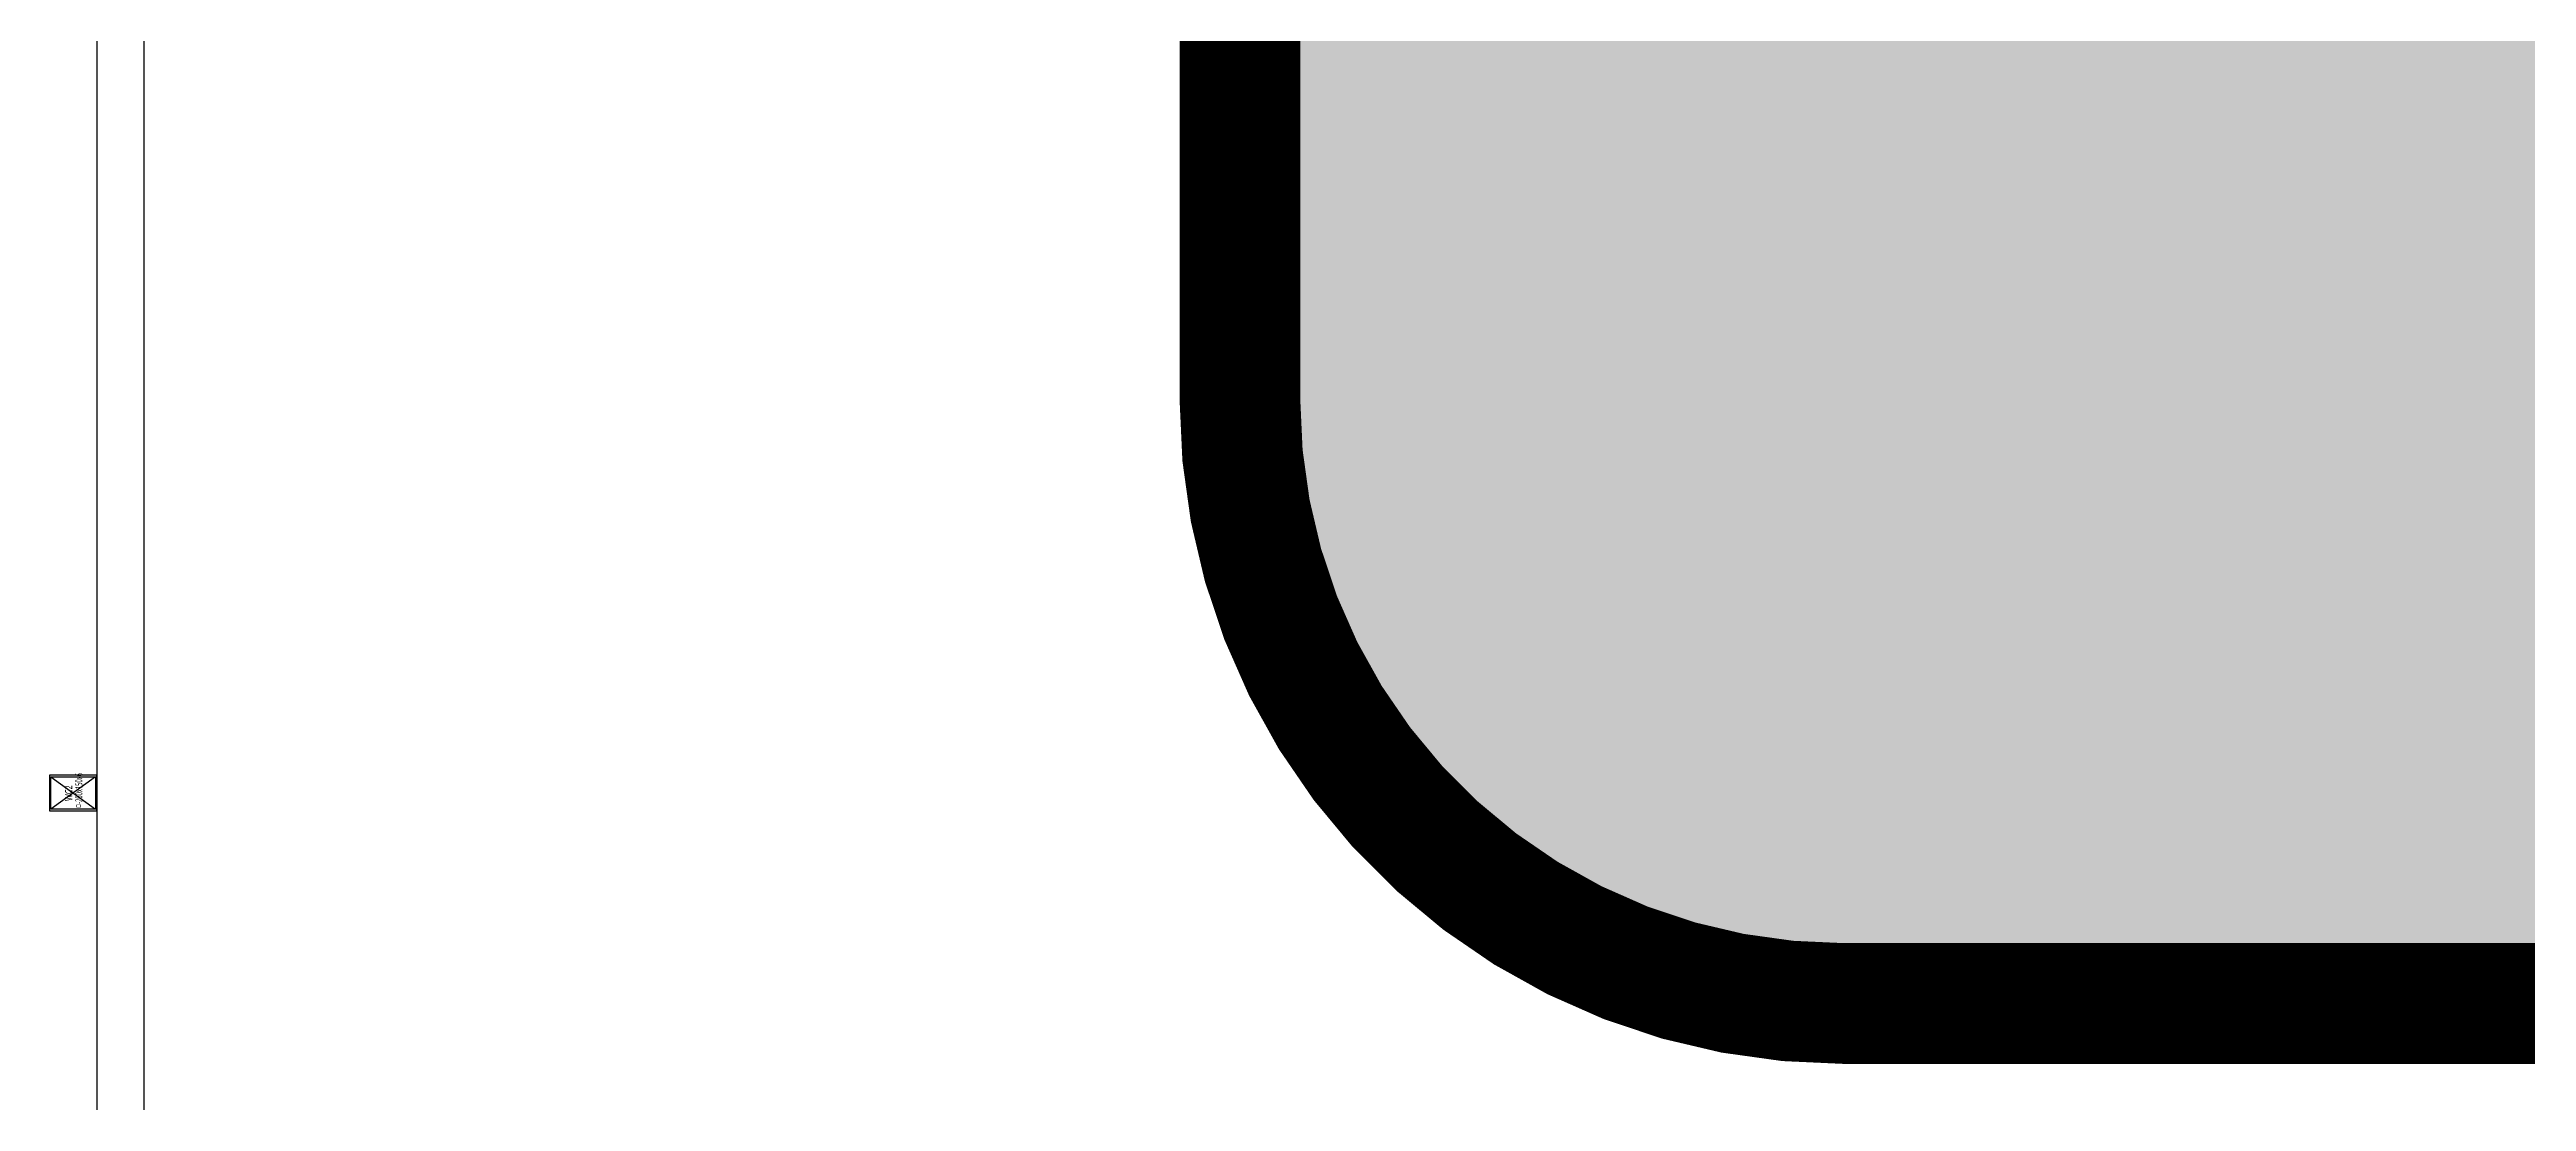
# Model space of a CAD drawing. Header units: millimetres. Extents: x 13515 to 183937, y -33900 to -660.
# Drawn here: x 57386.6 to 57550.7, y -20707.3 to -20637.6 of the extents above; entities that cross this region are included whole.
import ezdxf
from ezdxf.enums import TextEntityAlignment as Align

# ---------------------------------------------------------------- set-up
doc = ezdxf.new("R2010")
doc.units = ezdxf.units.MM
doc.header["$LTSCALE"] = 100
doc.header["$MEASUREMENT"] = 0
doc.header["$PDSIZE"] = -10
doc.linetypes.add('HIDDEN', pattern=[2, 1, -1])
doc.layers.get('0').update_dxf_attribs({"linetype": 'CONTINUOUS'})
doc.layers.get('Defpoints').update_dxf_attribs({"color": 171, "linetype": 'CONTINUOUS'})
for name, color, linetype in [('254', 254, 'CONTINUOUS'), ('ELE9', 9, 'CONTINUOUS'), ('h COLUMN', 252, 'CONTINUOUS'), ('LED', 7, 'CONTINUOUS'), ('WC', 2, 'CONTINUOUS')]:
    doc.layers.add(name, color=color, linetype=linetype)
doc.styles.add('TE', font='malgun_0.ttf')

# ---------------------------------------------------------------- blocks, each defined once
blk = doc.blocks.new('*U142')
at = {"color": 0, "linetype": 'ByBlock'}
for p, q in [((100, 75), (-100, 75)), ((-100, 75), (-100, -75)), ((-94, 69), (94, 69)), ((-94, -69), (-94, 69)), ((94, 69), (94, -69)), ((100, -75), (100, 75)), ((-100, -75), (100, -75)), ((94, -69), (-94, -69))]:
    blk.add_line(p, q, dxfattribs=at)
at = {"layer": 'Defpoints'}
blk.add_point((0, 0), dxfattribs=at)
blk = doc.blocks.new('WC2')
at = {"layer": 'h COLUMN', "ltscale": 0.1}
for p, q in [((69, -94), (-69, 94)), ((69, 94), (-69, -94))]:
    blk.add_line(p, q, dxfattribs=at)
at = {"layer": 'h COLUMN', "ltscale": 0.1, "rotation": 90}
blk.add_blockref('*U142', (0, 0), dxfattribs=at)
at = {"layer": 'Defpoints', "style": 'TE'}
for s, width, p in [('WC2', 0.8, (-34, 19)), ('ㅁ-200x150x6', 0.5, (-65, -24))]:
    blk.add_text(s, height=30, dxfattribs=dict(at, width=width)).set_placement(p, align=Align.MIDDLE_LEFT)
blk = doc.blocks.new('지하2층 WC1 2 배치')
at = {"layer": 'WC', "rotation": 90}
blk.add_blockref('WC2', (38600, -94710), dxfattribs=at)
blk = doc.blocks.new('B2FF')
at = {"layer": 'ELE9', "ltscale": 0.1}
for points in [[(37172249.7, 566846.3), (37163924.7, 566846.3), (37163924.7, 537696.3)], [(37163924.7, 537696.3), (37164124.7, 537696.3), (37164124.7, 566846.3)]]:
    blk.add_lwpolyline(points, dxfattribs=at)
at = {"layer": 'ELE9'}
blk.add_blockref('지하2층 WC1 2 배치', (37125224.7, 642946.3), dxfattribs=at)

msp = doc.modelspace()

# ---------------------------------------------------------------- hatches: boundary and pattern name
at = {"layer": '254', "ltscale": 10000}
h = msp.add_hatch(color=256, dxfattribs=at)
h.dxf.hatch_style = 1
edge = h.paths.add_edge_path()
edge.add_arc((57505.45, -20660.8), 40, 180, 270)
edge.add_line((57505.45, -20700.8), (57563.79, -20700.8))
edge.add_arc((57563.79, -20660.8), 40, 270, 360)
edge.add_line((57603.79, -20660.8), (57603.79, -20548.24))
edge.add_arc((57563.79, -20548.24), 40, 0, 90)
edge.add_line((57563.79, -20508.24), (57505.45, -20508.24))
edge.add_arc((57505.45, -20548.24), 40, 90, 180)
edge.add_line((57465.45, -20548.24), (57465.45, -20660.8))

# ---------------------------------------------------------------- next in the draw order: block references
at = {"xscale": 0.01565177005511743, "yscale": 0.01565177005511743, "zscale": 0.01565177005511743}
msp.add_blockref('B2FF', (-524291.51, -29267.72), dxfattribs=at)

# ---------------------------------------------------------------- next in the draw order: linework, layer by layer
at = {"layer": 'LED', "color": 6, "linetype": 'HIDDEN', "ltscale": 0.3, "const_width": 8}
msp.add_lwpolyline([(57465.45, -20660.8, 0.414214), (57505.45, -20700.8), (57563.79, -20700.8, 0.414214), (57603.79, -20660.8), (57603.79, -20548.24, 0.414214), (57563.79, -20508.24), (57505.45, -20508.24, 0.414214), (57465.45, -20548.24)], format="xyb", close=True, dxfattribs=at)

doc.saveas('drawing.dxf')
